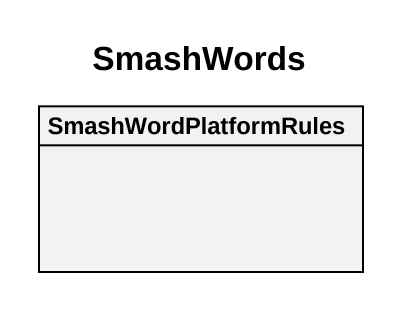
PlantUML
@startuml
title SmashWords
hide circle
hide empty members
class SmashWordPlatformRules
@enduml
